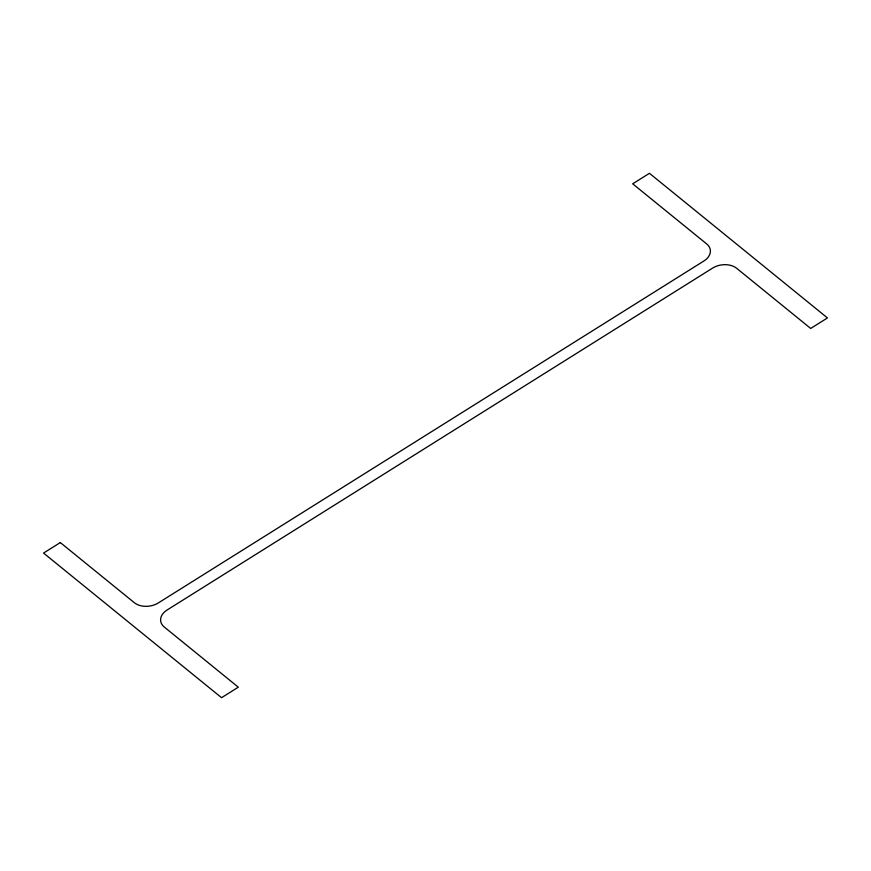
<?xml version="1.0" encoding="UTF-8"?>
<svg xmlns="http://www.w3.org/2000/svg" width="871" height="871" viewBox="0 0 871 871"><rect width="100%" height="100%" fill="white"/><g stroke="black" fill="none" stroke-linecap="round" stroke-linejoin="round"><path stroke-width="1.31" d="M60.317 542.557L43.55 553.063L221.55 697.693L238.316 687.186L164.281 627.033A17.17 11.9 -8 0 1 167.069 610.027L712.652 268.072A17.17 11.9 -8 0 1 736.648 268.29L810.683 328.443L827.45 317.937L649.45 173.307L632.684 183.814L706.719 243.967A17.17 11.9 -8 0 1 703.931 260.973L158.348 602.928A17.17 11.9 -8 0 1 134.352 602.71L60.317 542.557"/></g></svg>
